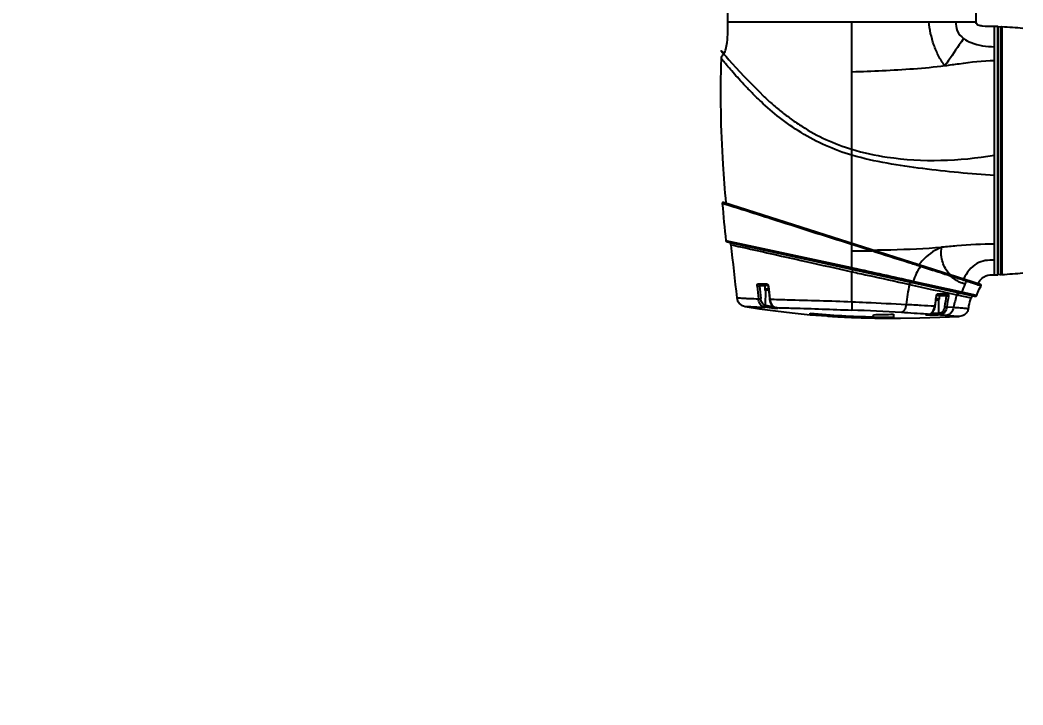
# Model space of a CAD drawing. Header units: millimetres. Extents: x 0 to 1173, y -4 to 841.
# Drawn here: x 549.6 to 610.3, y 264.7 to 306.2 of the extents above; entities that cross this region are included whole.
import ezdxf

# ---------------------------------------------------------------- set-up
doc = ezdxf.new("R2010")
doc.units = ezdxf.units.MM
doc.header["$LTSCALE"] = 65.395
doc.layers.get('0').update_dxf_attribs({"linetype": 'CONTINUOUS'})
for name, color, linetype in [('ALL_DRFT_GEOM', 7, 'CONTINUOUS'), ('DRAFT_DIMS', 7, 'CONTINUOUS'), ('J800_DH_BL3', 7, 'CONTINUOUS'), ('TMA25S_ARM1_756_BL8', 7, 'CONTINUOUS'), ('TMAB_RUBBER_RING_ARM1_A_BL14', 7, 'CONTINUOUS')]:
    doc.layers.add(name, color=color, linetype=linetype)
doc.styles.get("Standard").update_dxf_attribs({"font": 'txt', "width": 0.8})
doc.dimstyles.new('DIMSTYLE_13', dxfattribs={"dimtxt": 6, "dimasz": 9, "dimexe": 0.5, "dimexo": 0, "dimtad": 1, "dimlfac": 10, "dimzin": 0, "dimdsep": 46, "dimtxsty": 'Standard', "dimblk": '_FILLED', "dimblk1": '_FILLED', "dimblk2": '_FILLED', "dimcen": 0.09, "dimadec": 0, "dimazin": 0, "dimtp": 0.01, "dimtm": 0.01, "dimtfac": 1, "dimtofl": 0, "dimtmove": 0, "dimatfit": 2, "dimldrblk": '_FILLED', "dimfxl": 0, "dimtolj": 1, "dimtzin": 0, "dimarcsym": 0})

# ---------------------------------------------------------------- blocks, each defined once
blk = doc.blocks.new('_FILLED')
at = {"color": 0, "linetype": 'ByBlock'}
blk.add_solid([(0, 0), (-1, 0.1667), (-1, -0.1667)], dxfattribs=at)
blk = doc.blocks.new('*D26')
at = {"layer": 'DRAFT_DIMS', "color": 2, "linetype": 'Continuous'}
blk.add_line((811.266, 192.648), (901.481, 91.138), dxfattribs=at)
at = {"layer": 'DRAFT_DIMS', "color": 2, "linetype": 'Continuous', "xscale": 9, "yscale": 9, "zscale": 9, "rotation": 131.6285086141}
blk.add_blockref('_FILLED', (811.266, 192.648), dxfattribs=at)
blk = doc.blocks.new('*D27')
at = {"layer": 'DRAFT_DIMS', "color": 2, "linetype": 'Continuous'}
blk.add_line((838.312, 198.054), (922.827, 124.081), dxfattribs=at)
at = {"layer": 'DRAFT_DIMS', "color": 2, "linetype": 'Continuous', "xscale": 9, "yscale": 9, "zscale": 9, "rotation": 138.8055039943}
blk.add_blockref('_FILLED', (838.312, 198.054), dxfattribs=at)
blk = doc.blocks.new('J800_DH_BL3', base_point=(619.2996, 358.4824))
at = {"layer": 'J800_DH_BL3', "color": 7, "linetype": 'Continuous'}
for p, q in [((592.4209, 306.0593), (592.4209, 307.7193)), ((607.4209, 306.0593), (607.4209, 307.7193)), ((592.4209, 306.0593), (607.4209, 306.0593)), ((599.9209, 292.6542), (599.9209, 306.0593)), ((607.4211, 306.0368), (607.4209, 306.0593)), ((607.4211, 306.0368), (607.4209, 306.0593)), ((607.4372, 305.957), (607.4329, 305.9667)), ((607.4406, 305.9505), (607.4372, 305.957)), ((608.7409, 305.7593), (608.5409, 305.7593)), ((608.5409, 290.7593), (608.5409, 305.7593)), ((608.7409, 290.7593), (608.7409, 305.7593)), ((607.6919, 290.1741), (592.1578, 295.1317)), ((592.3121, 295.0823), (592.3109, 295.0965)), ((599.9163, 291.1652), (592.2939, 292.8153)), ((607.3494, 289.4433), (592.372, 292.7279)), ((599.9161, 292.5787), (599.8981, 292.5844)), ((599.9161, 292.195), (599.9161, 292.5787)), ((601.1047, 292.2002), (599.9161, 292.5787)), ((605.351, 292.4247), (605.3544, 292.4249)), ((599.9163, 291.1652), (599.9161, 292.195)), ((601.113, 292.1976), (601.1047, 292.2002)), ((599.9112, 291.142), (599.9163, 291.1652)), ((599.9705, 291.1534), (599.9163, 291.1652)), ((599.9215, 289.1229), (599.9219, 290.9353)), ((608.5409, 290.7593), (608.7409, 290.7593)), ((594.2593, 290.2154), (594.7588, 290.2152)), ((594.6459, 290.0799), (594.3272, 290.0799)), ((594.3403, 290.1285), (594.823, 290.1285)), ((594.6459, 290.1285), (594.6459, 289.8785)), ((594.8696, 289.8785), (594.6459, 289.8785)), ((594.6926, 289.8286), (594.6791, 288.9016)), ((594.8753, 289.8285), (594.6959, 289.8285)), ((594.8478, 290.0713), (594.864, 289.9273)), ((594.864, 289.9273), (594.887, 289.7254)), ((607.3381, 290.2069), (607.32, 290.2127)), ((607.5176, 290.1486), (607.4546, 290.1691)), ((607.5187, 290.1482), (607.5176, 290.1486)), ((594.887, 289.7254), (594.9101, 289.5249)), ((594.9101, 289.5249), (594.9333, 289.3257)), ((594.9333, 289.3257), (594.9423, 289.2494)), ((594.9423, 289.2494), (594.9486, 289.2051)), ((594.9641, 289.284), (594.9648, 289.2785)), ((594.9648, 289.2785), (594.9701, 289.2351)), ((605.1459, 289.2285), (604.9989, 289.2285)), ((605.1959, 289.2785), (605.0063, 289.2785)), ((605.0202, 289.3714), (605.0349, 289.4671)), ((605.0631, 289.5285), (605.6106, 289.5285)), ((605.1491, 289.2286), (605.1609, 288.4232)), ((605.1959, 289.5285), (605.1959, 289.2785)), ((605.6191, 289.4799), (605.1959, 289.4799)), ((606.2548, 289.5405), (607.12, 289.3519)), ((607.4652, 289.5078), (606.5653, 289.7074)), ((595.2195, 288.8006), (595.2533, 288.7877)), ((595.2533, 288.7877), (595.2775, 288.7806)), ((595.2789, 288.7802), (595.3046, 288.7738)), ((595.2896, 288.7786), (595.3112, 288.7732)), ((595.3046, 288.7738), (595.3107, 288.7723)), ((595.3107, 288.7723), (595.3221, 288.7695)), ((595.3112, 288.7732), (595.318, 288.7716)), ((595.318, 288.7716), (595.3213, 288.7708)), ((595.3213, 288.7708), (595.3926, 288.7686)), ((595.3221, 288.7695), (595.3439, 288.7638)), ((595.3439, 288.7638), (595.3534, 288.7612)), ((595.3911, 288.7491), (595.3931, 288.7483)), ((604.9194, 288.8678), (604.9203, 288.8745)), ((604.9407, 288.8132), (604.9488, 288.8706)), ((605.655, 288.8171), (606.0624, 288.788)), ((596.3025, 288.4448), (597.4028, 288.337)), ((597.4028, 288.3668), (597.4028, 288.4263)), ((597.4028, 288.337), (597.4028, 288.3376)), ((601.2154, 288.2), (601.1462, 288.2012)), ((601.1465, 288.1542), (601.1465, 288.2142)), ((601.2156, 288.2091), (601.2156, 288.3402)), ((602.422, 288.3669), (602.422, 288.1329)), ((604.4433, 288.3502), (604.449, 288.352)), ((604.4456, 288.3735), (604.5317, 288.3681)), ((604.529, 288.3667), (604.5417, 288.3685)), ((604.5317, 288.3681), (604.5444, 288.3697)), ((604.5317, 288.3681), (604.5417, 288.3685)), ((604.5417, 288.3685), (604.554, 288.3701)), ((604.5444, 288.3697), (604.554, 288.3701)), ((604.5551, 288.3702), (604.5702, 288.3723)), ((604.5702, 288.3723), (604.6013, 288.378)), ((605.1609, 288.4232), (605.1519, 288.4222)), ((605.2211, 288.3262), (605.2098, 288.3252))]:
    blk.add_line(p, q, dxfattribs=at)
for points in [[(607.4225, 306.012), (607.4216, 306.0233), (607.4212, 306.0344), (607.4211, 306.0368)], [(607.4261, 305.9891), (607.4239, 306.0006), (607.4225, 306.012)], [(607.4329, 305.9667), (607.429, 305.9778), (607.4261, 305.9891)], [(594.823, 290.1304), (594.8227, 290.1305), (594.8219, 290.1309), (594.8224, 290.1306), (594.8241, 290.1291)], [(594.8241, 290.1291), (594.8267, 290.1263), (594.8298, 290.1223), (594.8333, 290.117), (594.8368, 290.1105), (594.8401, 290.1028), (594.8431, 290.0941)], [(594.8431, 290.0941), (594.8456, 290.0849), (594.8473, 290.0751), (594.8478, 290.0713)], [(606.7525, 290.1885), (606.7523, 290.1877), (606.7521, 290.1869), (606.7519, 290.1861), (606.7516, 290.1854), (606.7512, 290.1846), (606.7508, 290.184), (606.7504, 290.1833), (606.7499, 290.1827), (606.7493, 290.1821)], [(594.9486, 289.2051), (594.957, 289.1612), (594.9681, 289.1182), (594.982, 289.0762), (594.9989, 289.0353), (595.0186, 288.9961), (595.0408, 288.9592), (595.0654, 288.9248), (595.0924, 288.893), (595.1214, 288.8644), (595.1525, 288.8391), (595.1855, 288.8177), (595.2195, 288.8006)], [(604.9488, 288.8706), (604.9633, 288.9773), (604.9746, 289.0584), (604.9859, 289.1384), (604.9973, 289.2172), (605.0087, 289.2949), (605.0202, 289.3714)], [(605.0349, 289.4671), (605.0369, 289.4767), (605.0395, 289.486)], [(605.0395, 289.486), (605.0429, 289.4949), (605.0468, 289.5031)], [(605.0468, 289.5031), (605.0509, 289.5104), (605.0552, 289.5165), (605.0593, 289.5214), (605.0629, 289.5251), (605.064, 289.526)], [(593.4537, 288.844), (594.3397, 288.7002), (595.3073, 288.5638), (596.3025, 288.4448)], [(595.3534, 288.7612), (595.3621, 288.7587), (595.3698, 288.7564), (595.3765, 288.7542), (595.3824, 288.7523), (595.3872, 288.7505), (595.3911, 288.7491)], [(604.6013, 288.378), (604.6352, 288.3869), (604.6705, 288.4003), (604.7054, 288.4182), (604.7393, 288.4407), (604.7718, 288.4678), (604.8024, 288.499), (604.8309, 288.5341), (604.8571, 288.573), (604.8805, 288.6153), (604.9007, 288.6606), (604.9174, 288.7087), (604.9307, 288.7599), (604.9407, 288.8132)], [(602.422, 288.1293), (602.8448, 288.1281), (604.0258, 288.1457), (605.2321, 288.1842), (606.4035, 288.2406)], [(604.449, 288.352), (604.4525, 288.353), (604.4568, 288.354), (604.4618, 288.3552), (604.4675, 288.3564), (604.474, 288.3577), (604.4812, 288.3591), (604.4891, 288.3605), (604.4978, 288.362), (604.5074, 288.3635), (604.5177, 288.3651), (604.529, 288.3667)]]:
    blk.add_lwpolyline(points, dxfattribs=at)
for centre, radius, start, end in [((607.6949, 306.0386), 0.2737, 184.159895, 184.847648), ((607.6009, 306.0276), 0.179, 189.449723, 190.530533), ((607.5657, 306.0193), 0.1428, 197.398537, 204.296992), ((607.5635, 306.0184), 0.1404, 204.31837, 205.931763), ((607.5637, 306.0185), 0.1407, 205.933205, 208.942145), ((592.1396, 295.0744), 0.0601, 72.299999, 184.939204), ((736.1194, 307.6231), 144.5857, 184.981067, 185.878284), ((592.3934, 292.8255), 0.1, 185.864733, 257.630848), ((592.4514, 292.5569), 0.15, 5.955157, 77.630848), ((829.1875, 317.4675), 237.8931, 186.006891, 186.78435), ((600.1678, 449.3728), 157.178, 269.908275, 270.344511), ((205.1154, -1520.8163), 1854.4931, 77.5913011, 77.7065849), ((606.4069, 289.6088), 3.0001, 143.716606, 144.255261), ((606.4059, 289.6095), 2.9989, 142.952377, 143.71663), ((598.8943, 275.7833), 16.3122, 71.511656, 71.635504), ((630.403, 284.2411), 31.2075, 167.488725, 167.613522), ((607.1504, 292.019), 1.8073, 221.785233, 224.179256), ((607.3095, 295.4183), 4.9552, 252.99997, 253.5687), ((605.588, 286.8534), 3.7297, 71.325623, 72.095732), ((753.7381, 305.3831), 160.2822, 185.482579, 185.758576), ((755.2502, 305.5323), 161.6632, 185.484948, 185.758393), ((594.6959, 289.8785), 0.05, 180, 270), ((594.8335, 290.1834), 0.0548, 260.491978, 269.941117), ((594.6585, 290.0463), 0.2164, 14.417006, 22.328689), ((594.6481, 290.0434), 0.2272, 10.522885, 14.467772), ((594.649, 290.0436), 0.2262, 8.023679, 10.526817), ((594.6525, 290.0441), 0.2227, 6.420006, 8.02254), ((748.8188, 307.3774), 154.9149, 186.414963, 186.70721), ((824.7112, 1289.0308), 1023.0856, 257.5075489, 257.6708739), ((370.1249, -779.8285), 1095.3589, 77.5342152, 77.6921879), ((607.3099, 292.2096), 2.0891, 242.787722, 245.763222), ((607.4496, 292.5256), 2.4346, 245.818118, 248.371874), ((610.5904, 288.4823), 4.2005, 153.329654, 156.031229), ((605.9483, 287.9174), 2.6064, 70.067395, 71.339316), ((594.3774, 250.0147), 42.2302, 71.961024, 72.127159), ((614.9867, 313.0295), 24.0692, 251.924426, 252.059688), ((609.1274, 289.2443), 1.8774, 146.256984, 148.448242), ((607.6727, 290.1137), 0.0634, 328.184841, 72.3), ((633.4821, 285.0705), 28.814, 171.356463, 172.286422), ((629.3755, 285.6902), 24.6609, 171.199664, 171.345942), ((605.2171, 289.43), 0.2148, 162.819998, 171.156907), ((605.2123, 289.4318), 0.2096, 152.492149, 162.891705), ((605.1988, 289.4388), 0.1945, 145.619212, 152.489648), ((605.1862, 289.4473), 0.1793, 140.895218, 145.582887), ((605.1459, 289.2785), 0.05, 270, 360), ((621.8837, 286.6548), 16.508, 170.14631, 172.421716), ((622.2224, 286.6328), 16.7108, 170.259158, 172.49027), ((607.2636, 289.3086), 0.15, 77.630848, 163.208468), ((607.3708, 289.541), 0.1, 257.630848, 340.61583), ((595.2916, 288.8268), 0.0482, 254.694398, 267.572805), ((595.3938, 289.1754), 0.4103, 253.794819, 255.28407), ((595.3245, 288.8271), 0.0564, 255.880082, 266.864219), ((594.9681, 287.3127), 1.5003, 75.345372, 76.383543), ((593.8344, 134.7901), 153.9451, 86.619616, 87.740256), ((633.2281, 285.0991), 28.5585, 172.274989, 172.403429), ((602.4952, 344.2536), 56.0591, 264.788075, 268.691987), ((602.4063, 343.4095), 55.2697, 264.806038, 268.69392), ((601.7727, 339.6093), 51.4576, 265.128535, 268.125367), ((601.9916, 338.4762), 50.3415, 265.976607, 267.834057), ((602.0997, 341.183), 53.0505, 267.827959, 268.970185), ((601.9372, 343.8542), 55.7056, 268.099033, 269.18668), ((602.1424, 343.6463), 55.5141, 268.97182, 270.288579), ((602.1425, 343.7267), 55.5344, 269.043439, 270.28835), ((600.5988, 343.536), 55.1992, 270.640227, 271.892786), ((574.1055, -194.8396), 484.1647, 86.407215, 86.589082), ((604.6795, 287.1818), 1.1954, 98.520615, 99.777454), ((604.7473, 286.7313), 1.6509, 97.502418, 98.529721), ((595.5227, 138.1692), 150.4682, 86.167667, 86.308748)]:
    blk.add_arc(centre, radius, start, end, dxfattribs=at)
for points, knots in [([(592.1814, 304.1361), (592.2345, 304.2166), (592.3179, 304.4412), (592.4282, 305.084), (592.4209, 305.6429), (592.4209, 306.0593)], [0, 0, 0, 0, 0.1479576, 0.3611435, 1, 1, 1, 1]), ([(605.5363, 303.4044), (605.3829, 303.5833), (605.1396, 303.9972), (604.768, 304.8745), (604.6096, 305.5836), (604.5575, 306.0593)], [0, 0, 0, 0, 0.2472986, 0.4978625, 1, 1, 1, 1]), ([(606.2042, 306.0593), (606.2042, 305.8743), (606.2219, 305.4691), (606.5079, 305.1634), (606.6713, 305.0442)], [0, 0, 0, 0, 0.4776184, 1, 1, 1, 1]), ([(607.4219, 306.0188), (607.4217, 306.0218), (607.4214, 306.0278), (607.4212, 306.0338), (607.4211, 306.0368)], [0, 0, 0, 0, 0.4971273, 1, 1, 1, 1]), ([(607.4243, 305.9982), (607.4238, 306.0011), (607.423, 306.0068), (607.4224, 306.0126), (607.4222, 306.0155)], [0, 0, 0, 0, 0.4980796, 1, 1, 1, 1]), ([(607.4294, 305.9767), (607.4285, 305.9796), (607.4268, 305.9857), (607.4255, 305.9918), (607.4249, 305.9949)], [0, 0, 0, 0, 0.5001901, 1, 1, 1, 1]), ([(608.5409, 305.7593), (608.2897, 305.7593), (607.9532, 305.7577), (607.5826, 305.8342), (607.464, 305.9081), (607.4406, 305.9505)], [0, 0, 0, 0, 0.6601779, 0.8726786, 1, 1, 1, 1]), ([(592.1814, 304.1361), (591.3725, 304.9624), (593.9993, 302.0578), (595.0571, 301.1192), (595.6445, 300.6199), (596.2518, 300.1586), (597.1391, 299.5559), (598.3439, 298.8934), (599.3851, 298.5044), (599.9209, 298.3436)], [0, 0, 0, 0, 0.3535293, 0.4261372, 0.5019427, 0.5805624, 0.661597, 0.8289539, 1, 1, 1, 1]), ([(606.6713, 305.0442), (606.5778, 304.9148), (606.1951, 304.3715), (605.8453, 303.8046), (605.5375, 303.4044)], [0, 0, 0, 0, 0.2402629, 1, 1, 1, 1]), ([(606.6713, 305.0442), (606.8109, 304.9423), (607.3942, 304.637), (608.0621, 304.5466), (608.5409, 304.5466)], [0, 0, 0, 0, 0.2652569, 1, 1, 1, 1]), ([(592.3109, 295.0965), (592.2433, 295.8764), (592.02, 298.7774), (591.9525, 301.6932), (592.0339, 303.8187)], [0, 0, 0, 0, 0.269026, 1, 1, 1, 1]), ([(592.0339, 303.8187), (592.0356, 303.8647), (592.0546, 303.9867), (592.1412, 304.0754), (592.1814, 304.1361)], [0, 0, 0, 0, 0.3875385, 1, 1, 1, 1]), ([(599.9209, 297.9836), (599.376, 298.1432), (598.3158, 298.5274), (596.8524, 299.3075), (595.5592, 300.2174), (594.613, 301.0379), (593.9416, 301.6891), (593.4948, 302.1484), (593.0946, 302.5809), (592.7466, 302.9734), (592.4933, 303.2701), (592.3235, 303.4721), (592.2227, 303.5945), (592.1458, 303.6833), (592.0839, 303.7655), (592.0582, 303.7817), (592.0341, 303.8245), (592.0339, 303.8187)], [0, 0, 0, 0, 0.1708727, 0.3381166, 0.4975815, 0.6457206, 0.7145086, 0.7790454, 0.8385366, 0.8917956, 0.9369708, 0.9557534, 0.9715295, 0.9839961, 0.992936, 0.9982568, 1, 1, 1, 1]), ([(599.9209, 303.0306), (600.532, 303.054), (602.4068, 303.1248), (604.2821, 303.2466), (605.5371, 303.4047)], [0, 0, 0, 0, 0.325886, 1, 1, 1, 1]), ([(605.5372, 303.4044), (605.8269, 303.4409), (606.823, 303.5802), (607.8261, 303.7136), (608.5409, 303.7136)], [0, 0, 0, 0, 0.2899489, 1, 1, 1, 1]), ([(599.9209, 298.3436), (600.615, 298.1352), (603.4494, 297.5245), (606.4039, 297.6331), (608.5409, 297.9866)], [0, 0, 0, 0, 0.2506838, 1, 1, 1, 1]), ([(608.5409, 296.7578), (607.0901, 296.8548), (604.9178, 297.0568), (602.0412, 297.4726), (600.6181, 297.7794), (599.9209, 297.9836)], [0, 0, 0, 0, 0.5002914, 0.750014, 1, 1, 1, 1]), ([(592.2505, 295.0143), (592.2256, 295.022), (592.1785, 295.04), (592.1353, 295.0439), (592.0784, 295.0841), (592.0797, 295.0693)], [0, 0, 0, 0, 0.4368786, 0.7507927, 1, 1, 1, 1]), ([(599.8981, 292.5844), (598.2719, 293.0974), (595.7228, 293.9078), (593.176, 294.7253), (592.2505, 295.0143)], [0, 0, 0, 0, 0.6375175, 1, 1, 1, 1]), ([(592.6006, 292.5724), (592.7946, 292.5252), (593.5228, 292.3736), (595.0332, 292.0277), (597.2792, 291.5278), (598.9933, 291.1415), (599.9219, 290.9353)], [0, 0, 0, 0, 0.0798709, 0.2973761, 0.6196217, 1, 1, 1, 1]), ([(599.9161, 292.5787), (599.9214, 292.5951), (599.9181, 292.6128), (599.9452, 292.6464), (599.9383, 292.6486)], [0, 0, 0, 0, 0.7023848, 1, 1, 1, 1]), ([(601.113, 292.1976), (601.1183, 292.2138), (601.1193, 292.2312), (601.134, 292.267), (601.1269, 292.2693)], [0, 0, 0, 0, 0.6956985, 1, 1, 1, 1]), ([(601.1883, 292.2496), (601.5514, 292.2535), (602.9408, 292.2761), (604.3295, 292.3466), (605.3529, 292.4244)], [0, 0, 0, 0, 0.2613661, 1, 1, 1, 1]), ([(605.3529, 292.4244), (604.9644, 292.2654), (604.4702, 291.9561), (604.0988, 291.5307), (604.0124, 291.4163)], [0, 0, 0, 0, 0.7453745, 1, 1, 1, 1]), ([(605.8027, 290.8147), (605.6247, 291.0139), (605.4125, 291.3887), (605.2918, 291.9563), (605.3217, 292.2668), (605.3492, 292.4228)], [0, 0, 0, 0, 0.4648913, 0.7243178, 1, 1, 1, 1]), ([(608.5409, 292.6103), (607.7791, 292.6103), (606.7156, 292.5411), (605.6557, 292.4486), (605.3544, 292.4249)], [0, 0, 0, 0, 0.7159527, 1, 1, 1, 1]), ([(604.0336, 291.2647), (603.8069, 291.34), (602.8312, 291.6446), (601.8578, 291.9562), (601.1128, 292.1976)], [0, 0, 0, 0, 0.233788, 1, 1, 1, 1]), ([(608.5409, 291.6449), (608.352, 291.6417), (607.9854, 291.6374), (607.2234, 291.3992), (606.8502, 290.8709), (606.6634, 290.5025)], [0, 0, 0, 0, 0.2426495, 0.4693324, 1, 1, 1, 1]), ([(599.8969, 291.0777), (599.9027, 291.0764), (599.8971, 291.1144), (599.9078, 291.1264), (599.9112, 291.142)], [0, 0, 0, 0, 0.2733943, 1, 1, 1, 1]), ([(599.9365, 291.0016), (599.94, 291.0172), (599.9506, 291.0292), (599.9452, 291.067), (599.9511, 291.0658)], [0, 0, 0, 0, 0.7281762, 1, 1, 1, 1]), ([(604.0671, 291.2536), (604.0703, 291.2622), (604.0773, 291.2876), (604.0735, 291.3289), (604.0552, 291.3347)], [0, 0, 0, 0, 0.3235793, 1, 1, 1, 1]), ([(605.8608, 290.6796), (605.5779, 290.7661), (605.145, 290.9138), (604.544, 291.0945), (604.2326, 291.2121), (604.0671, 291.2535)], [0, 0, 0, 0, 0.4712423, 0.7282831, 1, 1, 1, 1]), ([(599.9219, 290.9353), (600.2253, 290.8678), (601.3865, 290.6101), (602.5485, 290.3561), (603.4066, 290.1673)], [0, 0, 0, 0, 0.2613679, 1, 1, 1, 1]), ([(606.7346, 290.4025), (606.6727, 290.4226), (606.3956, 290.5053), (606.1228, 290.6019), (605.9079, 290.6655)], [0, 0, 0, 0, 0.2250505, 1, 1, 1, 1]), ([(606.3545, 290.3517), (606.3163, 290.3713), (606.1569, 290.4597), (606.01, 290.5707), (605.9079, 290.6655)], [0, 0, 0, 0, 0.2356294, 1, 1, 1, 1]), ([(607.5662, 290.2871), (607.6767, 290.4524), (607.964, 290.7488), (608.3623, 290.7593), (608.5409, 290.7593)], [0, 0, 0, 0, 0.5267098, 1, 1, 1, 1]), ([(594.1891, 290.0692), (594.1874, 290.0879), (594.185, 290.1411), (594.2215, 290.2154), (594.2593, 290.2154)], [0, 0, 0, 0, 0.3316907, 1, 1, 1, 1]), ([(594.1891, 290.0692), (594.1983, 290.0688), (594.2445, 290.0696), (594.2907, 290.074), (594.3272, 290.0799)], [0, 0, 0, 0, 0.1988995, 1, 1, 1, 1]), ([(594.3272, 290.0799), (594.3237, 290.091), (594.311, 290.111), (594.3349, 290.1249), (594.3399, 290.1214)], [0, 0, 0, 0, 0.6548568, 1, 1, 1, 1]), ([(594.8455, 290.1549), (594.848, 290.1507), (594.8527, 290.1421), (594.8568, 290.1331), (594.8587, 290.1286)], [0, 0, 0, 0, 0.4940492, 1, 1, 1, 1]), ([(594.8738, 290.069), (594.8675, 290.0689), (594.8612, 290.0699), (594.8481, 290.0689), (594.8478, 290.0713)], [0, 0, 0, 0, 0.7189632, 1, 1, 1, 1]), ([(607.32, 290.2127), (607.2854, 290.2238), (607.1243, 290.2754), (606.9629, 290.3261), (606.8368, 290.3677)], [0, 0, 0, 0, 0.2151747, 1, 1, 1, 1]), ([(607.4652, 289.5078), (607.4848, 289.5636), (607.5582, 289.7602), (607.647, 289.9521), (607.7265, 290.0803)], [0, 0, 0, 0, 0.2818441, 1, 1, 1, 1]), ([(607.7265, 290.0803), (607.7246, 290.0772), (607.707, 290.088), (607.6834, 290.0949), (607.6323, 290.1119), (607.595, 290.1235), (607.5728, 290.1306)], [0, 0, 0, 0, 0.067317, 0.2552353, 0.5677809, 1, 1, 1, 1]), ([(592.9602, 289.3645), (592.9592, 289.3723), (593.0113, 289.3528), (593.0589, 289.3612), (593.1804, 289.3464), (593.3256, 289.3415), (593.5143, 289.3309), (593.8301, 289.3169), (594.0846, 289.307), (594.2648, 289.3009)], [0, 0, 0, 0, 0.0179799, 0.0710144, 0.1562911, 0.2719955, 0.4158865, 0.5860684, 1, 1, 1, 1]), ([(592.9602, 289.3645), (592.9752, 289.2379), (593.0682, 288.9728), (593.328, 288.8658), (593.4537, 288.844)], [0, 0, 0, 0, 0.4998831, 1, 1, 1, 1]), ([(594.2648, 289.3008), (594.274, 289.3004), (594.3202, 289.3013), (594.3663, 289.3059), (594.4028, 289.312)], [0, 0, 0, 0, 0.1988889, 1, 1, 1, 1]), ([(594.603, 288.8069), (594.5079, 288.8343), (594.3264, 288.9772), (594.2759, 289.1909), (594.2648, 289.3009)], [0, 0, 0, 0, 0.4723677, 1, 1, 1, 1]), ([(594.6791, 288.9016), (594.6005, 288.9242), (594.4502, 289.0435), (594.4119, 289.221), (594.4028, 289.312)], [0, 0, 0, 0, 0.4720873, 1, 1, 1, 1]), ([(594.9648, 289.2785), (594.9584, 289.2783), (594.9519, 289.2793), (594.9388, 289.2785), (594.9385, 289.281)], [0, 0, 0, 0, 0.717238, 1, 1, 1, 1]), ([(594.9648, 289.2781), (595.31, 289.2676), (596.9624, 289.2218), (598.615, 289.1772), (599.9215, 289.1228)], [0, 0, 0, 0, 0.2089362, 1, 1, 1, 1]), ([(594.9701, 289.2351), (594.9762, 289.1896), (595.0056, 289.0292), (595.1033, 288.8704), (595.2064, 288.8118)], [0, 0, 0, 0, 0.2789303, 1, 1, 1, 1]), ([(605.0049, 289.4631), (605.0121, 289.4628), (605.0201, 289.4634), (605.0345, 289.4641), (605.0349, 289.4671)], [0, 0, 0, 0, 0.7038208, 1, 1, 1, 1]), ([(605.1326, 289.6079), (605.1807, 289.6077), (605.3653, 289.607), (605.5499, 289.6062), (605.6864, 289.6055)], [0, 0, 0, 0, 0.2605134, 1, 1, 1, 1]), ([(605.6106, 289.5285), (605.6182, 289.5285), (605.6384, 289.5147), (605.6245, 289.4941), (605.6164, 289.488)], [0, 0, 0, 0, 0.4313626, 1, 1, 1, 1]), ([(605.7526, 289.4601), (605.7433, 289.4599), (605.6983, 289.4626), (605.6536, 289.4704), (605.6191, 289.4799)], [0, 0, 0, 0, 0.2054179, 1, 1, 1, 1]), ([(605.6864, 289.6055), (605.7103, 289.6054), (605.7636, 289.5564), (605.7584, 289.494), (605.7526, 289.4601)], [0, 0, 0, 0, 0.4105916, 1, 1, 1, 1]), ([(606.2548, 289.5405), (606.2645, 289.575), (606.305, 289.6381), (606.3804, 289.6558), (606.4123, 289.6488)], [0, 0, 0, 0, 0.5230428, 1, 1, 1, 1]), ([(606.9564, 288.7123), (606.9686, 288.7684), (607.0171, 288.9831), (607.073, 289.1962), (607.12, 289.3519)], [0, 0, 0, 0, 0.261186, 1, 1, 1, 1]), ([(593.4537, 288.844), (593.4251, 288.849), (593.6715, 288.8269), (593.7865, 288.8293), (594.2317, 288.8052), (594.5073, 288.7967), (594.6756, 288.791)], [0, 0, 0, 0, 0.0711664, 0.2725955, 0.5868859, 1, 1, 1, 1]), ([(594.603, 288.8069), (594.6109, 288.8067), (594.6526, 288.8224), (594.672, 288.8681), (594.6791, 288.9016)], [0, 0, 0, 0, 0.1870298, 1, 1, 1, 1]), ([(595.3146, 288.7134), (595.2696, 288.7151), (595.0555, 288.7312), (594.8426, 288.7608), (594.6756, 288.791)], [0, 0, 0, 0, 0.2095479, 1, 1, 1, 1]), ([(594.6758, 288.791), (594.6821, 288.7911), (594.7183, 288.8119), (594.7283, 288.855), (594.7334, 288.8871)], [0, 0, 0, 0, 0.1624674, 1, 1, 1, 1]), ([(595.1938, 288.8136), (595.1585, 288.8167), (595.004, 288.8341), (594.8506, 288.8609), (594.7334, 288.8871)], [0, 0, 0, 0, 0.2277457, 1, 1, 1, 1]), ([(595.391, 288.7518), (595.4094, 288.7459), (595.4773, 288.7203), (595.4057, 288.7133), (595.3867, 288.7127)], [0, 0, 0, 0, 0.5045644, 1, 1, 1, 1]), ([(595.3926, 288.7686), (595.7095, 288.7591), (597.2137, 288.7168), (598.7176, 288.6638), (599.9044, 288.6155)], [0, 0, 0, 0, 0.21068, 1, 1, 1, 1]), ([(599.9215, 289.1229), (599.9191, 289.0625), (599.9134, 288.8934), (599.9033, 288.7243), (599.9044, 288.6155)], [0, 0, 0, 0, 0.357265, 1, 1, 1, 1]), ([(599.9215, 289.1229), (600.2057, 289.111), (601.2971, 289.0622), (602.388, 289.0043), (603.195, 288.9637)], [0, 0, 0, 0, 0.2603517, 1, 1, 1, 1]), ([(603.1951, 288.9638), (603.1873, 288.903), (603.1628, 288.7167), (603.0432, 288.4951), (602.9117, 288.4674)], [0, 0, 0, 0, 0.3133318, 1, 1, 1, 1]), ([(603.195, 288.9638), (603.3498, 288.9605), (603.652, 288.9381), (604.227, 288.9117), (604.647, 288.8841), (604.9194, 288.8678)], [0, 0, 0, 0, 0.2688913, 0.5260642, 1, 1, 1, 1]), ([(604.6387, 288.3923), (604.6744, 288.4065), (604.8232, 288.5045), (604.8922, 288.6867), (604.9128, 288.821)], [0, 0, 0, 0, 0.2202252, 1, 1, 1, 1]), ([(604.9193, 288.8675), (604.9264, 288.8673), (604.9339, 288.8682), (604.9485, 288.8678), (604.9488, 288.8706)], [0, 0, 0, 0, 0.7121334, 1, 1, 1, 1]), ([(605.5198, 288.8319), (605.5061, 288.7291), (605.4528, 288.5219), (605.2518, 288.4317), (605.1609, 288.4232)], [0, 0, 0, 0, 0.5319855, 1, 1, 1, 1]), ([(605.655, 288.8168), (605.6386, 288.6935), (605.5794, 288.5065), (605.3879, 288.3546), (605.2754, 288.3313), (605.2211, 288.3262)], [0, 0, 0, 0, 0.5265497, 0.769178, 1, 1, 1, 1]), ([(605.655, 288.8168), (605.6457, 288.8165), (605.6003, 288.8183), (605.5551, 288.8243), (605.5198, 288.8319)], [0, 0, 0, 0, 0.2036987, 1, 1, 1, 1]), ([(606.0624, 288.788), (606.0397, 288.662), (605.9663, 288.4682), (605.7547, 288.3233), (605.6347, 288.3054), (605.5794, 288.3009)], [0, 0, 0, 0, 0.518338, 0.7753727, 1, 1, 1, 1]), ([(606.0624, 288.788), (606.1935, 288.7787), (606.3766, 288.7652), (606.6006, 288.748), (606.7285, 288.7361), (606.8218, 288.7297), (606.8998, 288.716), (606.9246, 288.722), (606.9585, 288.7084), (606.9564, 288.7123)], [0, 0, 0, 0, 0.439331, 0.6126406, 0.7540606, 0.8630571, 0.9398981, 0.9851777, 1, 1, 1, 1]), ([(606.9564, 288.7123), (606.9431, 288.6511), (606.9089, 288.5217), (606.7782, 288.3617), (606.5994, 288.2586), (606.4661, 288.2441), (606.4035, 288.2406)], [0, 0, 0, 0, 0.2374721, 0.4994594, 0.7621352, 1, 1, 1, 1]), ([(604.4798, 288.3118), (604.4508, 288.3144), (604.3405, 288.33), (604.4483, 288.3549), (604.4765, 288.3598)], [0, 0, 0, 0, 0.5038015, 1, 1, 1, 1]), ([(605.2098, 288.3252), (605.146, 288.3195), (604.9032, 288.3047), (604.6585, 288.2954), (604.4798, 288.3118)], [0, 0, 0, 0, 0.262714, 1, 1, 1, 1]), ([(604.5444, 288.3697), (604.5498, 288.3704), (604.5606, 288.372), (604.5714, 288.3738), (604.5768, 288.3748)], [0, 0, 0, 0, 0.4987178, 1, 1, 1, 1]), ([(605.1519, 288.4222), (605.0307, 288.409), (604.8709, 288.4006), (604.7113, 288.4009), (604.6736, 288.4019)], [0, 0, 0, 0, 0.7638058, 1, 1, 1, 1]), ([(605.2098, 288.3252), (605.2025, 288.3257), (605.1654, 288.3449), (605.1544, 288.3902), (605.1519, 288.4222)], [0, 0, 0, 0, 0.184342, 1, 1, 1, 1]), ([(605.2211, 288.3262), (605.2136, 288.3267), (605.1757, 288.3452), (605.1635, 288.391), (605.1609, 288.4232)], [0, 0, 0, 0, 0.1883277, 1, 1, 1, 1]), ([(605.5794, 288.3009), (605.7863, 288.2869), (606.1263, 288.268), (606.2705, 288.2482), (606.4203, 288.2417), (606.4035, 288.2406)], [0, 0, 0, 0, 0.7529526, 0.9390428, 1, 1, 1, 1])]:
    blk.add_open_spline(points, degree=3, knots=knots, dxfattribs=at)
for points in [[(604.0671, 291.2536), (603.8708, 290.9819), (603.7233, 290.6726), (603.6156, 290.3552)], [(605.9079, 290.6655), (605.9192, 290.6931), (605.9112, 290.7424), (605.8828, 290.7515)], [(606.8368, 290.3677), (606.8501, 290.3964), (606.8354, 290.4475), (606.8053, 290.4571)], [(594.2593, 290.2154), (594.2635, 290.176), (594.3007, 290.1285), (594.3403, 290.1285)], [(594.7588, 290.2152), (594.794, 290.2152), (594.8274, 290.1851), (594.8455, 290.1549)], [(594.7588, 290.2152), (594.7624, 290.1794), (594.7889, 290.1352), (594.8245, 290.1293)], [(603.4065, 290.1673), (603.2975, 289.7748), (603.2345, 289.3691), (603.1951, 288.9637)], [(603.4065, 290.1673), (603.4165, 290.2048), (603.4337, 290.2439), (603.4632, 290.2692)], [(603.4632, 290.2692), (603.4759, 290.2801), (603.4944, 290.2887), (603.5108, 290.2851)], [(603.5461, 290.2774), (603.5632, 290.2736), (603.5815, 290.2891), (603.5917, 290.3032)], [(603.5917, 290.3032), (603.6029, 290.3187), (603.6106, 290.3368), (603.6156, 290.3552)], [(606.7521, 290.1887), (606.6852, 290.2124), (606.6182, 290.2361), (606.5522, 290.2624)], [(606.7493, 290.1821), (606.6804, 290.027), (606.6199, 289.8681), (606.5654, 289.7074)], [(605.0471, 289.5604), (605.0677, 289.5857), (605.1, 289.608), (605.1326, 289.6079)], [(605.1326, 289.6079), (605.1274, 289.5731), (605.0983, 289.5285), (605.0631, 289.5285)], [(605.6864, 289.6055), (605.6799, 289.5701), (605.6466, 289.5285), (605.6106, 289.5285)], [(606.2548, 289.5405), (606.1801, 289.2926), (606.117, 289.0411), (606.0624, 288.788)], [(606.4611, 289.6381), (606.5018, 289.6292), (606.5529, 289.6676), (606.5653, 289.7074)], [(594.6756, 288.791), (594.6519, 288.7953), (594.6268, 288.7977), (594.6056, 288.8092)], [(594.7334, 288.8871), (594.7151, 288.8912), (594.6967, 288.8954), (594.6791, 288.9016)], [(595.2064, 288.8118), (595.2293, 288.7988), (595.254, 288.7888), (595.2793, 288.7814)], [(595.3867, 288.7127), (595.3627, 288.7119), (595.3386, 288.7124), (595.3146, 288.7134)], [(595.3476, 288.7641), (595.3622, 288.7603), (595.3767, 288.7563), (595.391, 288.7518)], [(604.9128, 288.821), (604.9151, 288.8366), (604.9173, 288.8522), (604.9194, 288.8678)], [(604.5768, 288.3748), (604.5979, 288.3788), (604.6188, 288.3844), (604.6387, 288.3923)]]:
    blk.add_open_spline(points, degree=3, dxfattribs=at)
blk = doc.blocks.new('TMA25S_ARM1_756_BL8', base_point=(656.9901, 283.1745))
at = {"layer": 'TMA25S_ARM1_756_BL8', "color": 7, "linetype": 'Continuous'}
for p, q in [((608.7609, 305.5593), (608.7409, 305.5593)), ((608.7609, 305.7593), (608.9246, 305.747)), ((608.7609, 290.7599), (608.7609, 305.7593)), ((608.9246, 290.7715), (608.9246, 305.747)), ((608.9709, 305.6971), (608.9709, 290.8214)), ((608.7609, 290.96), (608.7409, 290.96)), ((608.8509, 290.7667), (608.7609, 290.7599)), ((608.8509, 290.766), (608.9246, 290.7715)), ((608.8509, 290.7667), (608.8509, 290.7661))]:
    blk.add_line(p, q, dxfattribs=at)
for centre, start, end in [((608.9209, 305.6971), 0, 85.726781), ((608.9209, 290.8214), 274.273219, 360)]:
    blk.add_arc(centre, 0.05, start, end, dxfattribs=at)
blk = doc.blocks.new('TMAB_RUBBER_RING_ARM1_A_BL14', base_point=(617.472, 349.932))
at = {"layer": 'TMAB_RUBBER_RING_ARM1_A_BL14', "color": 7, "linetype": 'Continuous'}
blk.add_line((608.986, 290.771), (608.986, 305.747), dxfattribs=at)
for centre, start, end in [((606.526, 264.286), 84.84834, 86.60525), ((606.526, 332.232), 273.39475, 275.15166)]:
    blk.add_arc(centre, 41.534, start, end, dxfattribs=at)

msp = doc.modelspace()

# ---------------------------------------------------------------- linework, layer by layer
at = {"layer": 'ALL_DRFT_GEOM', "color": 7, "linetype": 'Continuous'}
for radius in [190.5586, 175.1399]:
    msp.add_circle((694.9209, 323.5593), radius, dxfattribs=at)

# ---------------------------------------------------------------- block references
at = {"layer": 'J800_DH_BL3'}
msp.add_blockref('J800_DH_BL3', (619.2996, 358.4824), dxfattribs=at)
at = {"layer": 'TMA25S_ARM1_756_BL8'}
msp.add_blockref('TMA25S_ARM1_756_BL8', (656.9901, 283.1745), dxfattribs=at)
at = {"layer": 'TMAB_RUBBER_RING_ARM1_A_BL14'}
msp.add_blockref('TMAB_RUBBER_RING_ARM1_A_BL14', (617.4725, 349.932), dxfattribs=at)

# ---------------------------------------------------------------- dimensions: what is measured, and where the dimension line sits
at = {"layer": 'DRAFT_DIMS', "color": 2, "linetype": 'Continuous'}
for p1, p2, text, picture, middle in [((811.266, 192.6478), (578.5757, 454.4707), '%%c<> \\P(Reachable Space)', '*D26', (848.3954, 153.128)), ((838.3121, 198.0541), (551.5297, 449.0645), '%%c<> \\P(Working Space)', '*D27', (869.6363, 172.6306))]:
    dim = msp.add_diameter_dim_2p(p1=p1, p2=p2, text=text, dimstyle='DIMSTYLE_13', override={"dimpost": '<>'}, dxfattribs=at)
    dim.commit()
    dim.dimension.update_dxf_attribs({"geometry": picture, "text_midpoint": middle, "dimtype": 163})

doc.saveas('drawing.dxf')
